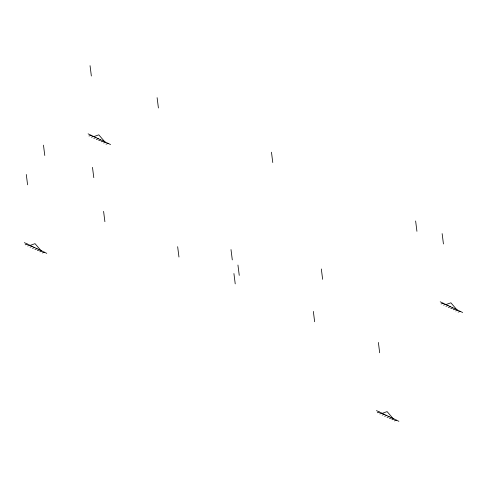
<?xml version="1.0" encoding="UTF-8"?>
<svg xmlns="http://www.w3.org/2000/svg" width="487" height="487" viewBox="0 0 487 487"><rect width="100%" height="100%" fill="white"/><g stroke="black" fill="none" stroke-linecap="round" stroke-linejoin="round"><path stroke-width="0.73" d="M88.987 136.001L91.081 135.258M91.428 137.164L93.516 136.421M93.875 136.591L98.788 134.844L104.802 141.802M93.863 138.326L95.951 137.584M96.298 139.489L98.386 138.746M98.733 140.652L100.827 139.909M101.174 141.808L103.262 141.072M103.609 142.971L105.697 142.228M106.044 144.134L108.132 143.391M25.221 244.809L27.309 244.072M27.656 245.972L29.75 245.229M30.109 245.405L35.021 243.658L41.036 250.616M30.097 247.134L32.185 246.392M32.532 248.297L34.62 247.554M34.967 249.46L37.055 248.717M37.402 250.622L39.496 249.88M39.843 251.785L41.931 251.042M42.278 252.948L44.366 252.205M441.082 303.955L443.17 303.218M443.517 305.118L445.605 304.375M445.964 304.552L450.877 302.804L456.891 309.762M445.952 306.28L448.04 305.538M448.387 307.443L450.481 306.7M450.828 308.606L452.916 307.863M453.263 309.769L455.351 309.026M455.698 310.931L457.786 310.189M458.133 312.094L460.227 311.351M377.315 412.769L379.403 412.026M379.75 413.932L381.838 413.189M382.198 413.36L387.11 411.612L393.125 418.577M382.185 415.094L384.273 414.352M384.62 416.257L386.715 415.514M387.055 417.42L389.15 416.677M389.497 418.583L391.585 417.84M391.932 419.745L394.02 419.003M394.367 420.902L396.455 420.165M88.117 133.846L110.561 144.548M440.211 301.8L462.65 312.508M24.35 242.654L46.789 253.362M376.439 410.614L398.883 421.322M442.141 233.638L443.444 243.957M415.624 220.988L416.927 231.301M378.375 342.452L379.677 352.765M321.335 268.988L322.637 279.307M313.342 311.424L314.645 321.743M271.472 152.224L272.775 162.542M237.948 265.044L239.251 275.362M230.996 249.575L232.299 259.888M233.924 273.542L235.227 283.86M177.652 246.702L178.954 257.014M157.112 97.668L158.415 107.986M90.052 65.678L91.355 75.996M103.591 211.37L104.894 221.688M92.487 167.345L93.79 177.664M43.477 145.156L44.78 155.475M26.286 174.492L27.589 184.81"/></g></svg>
